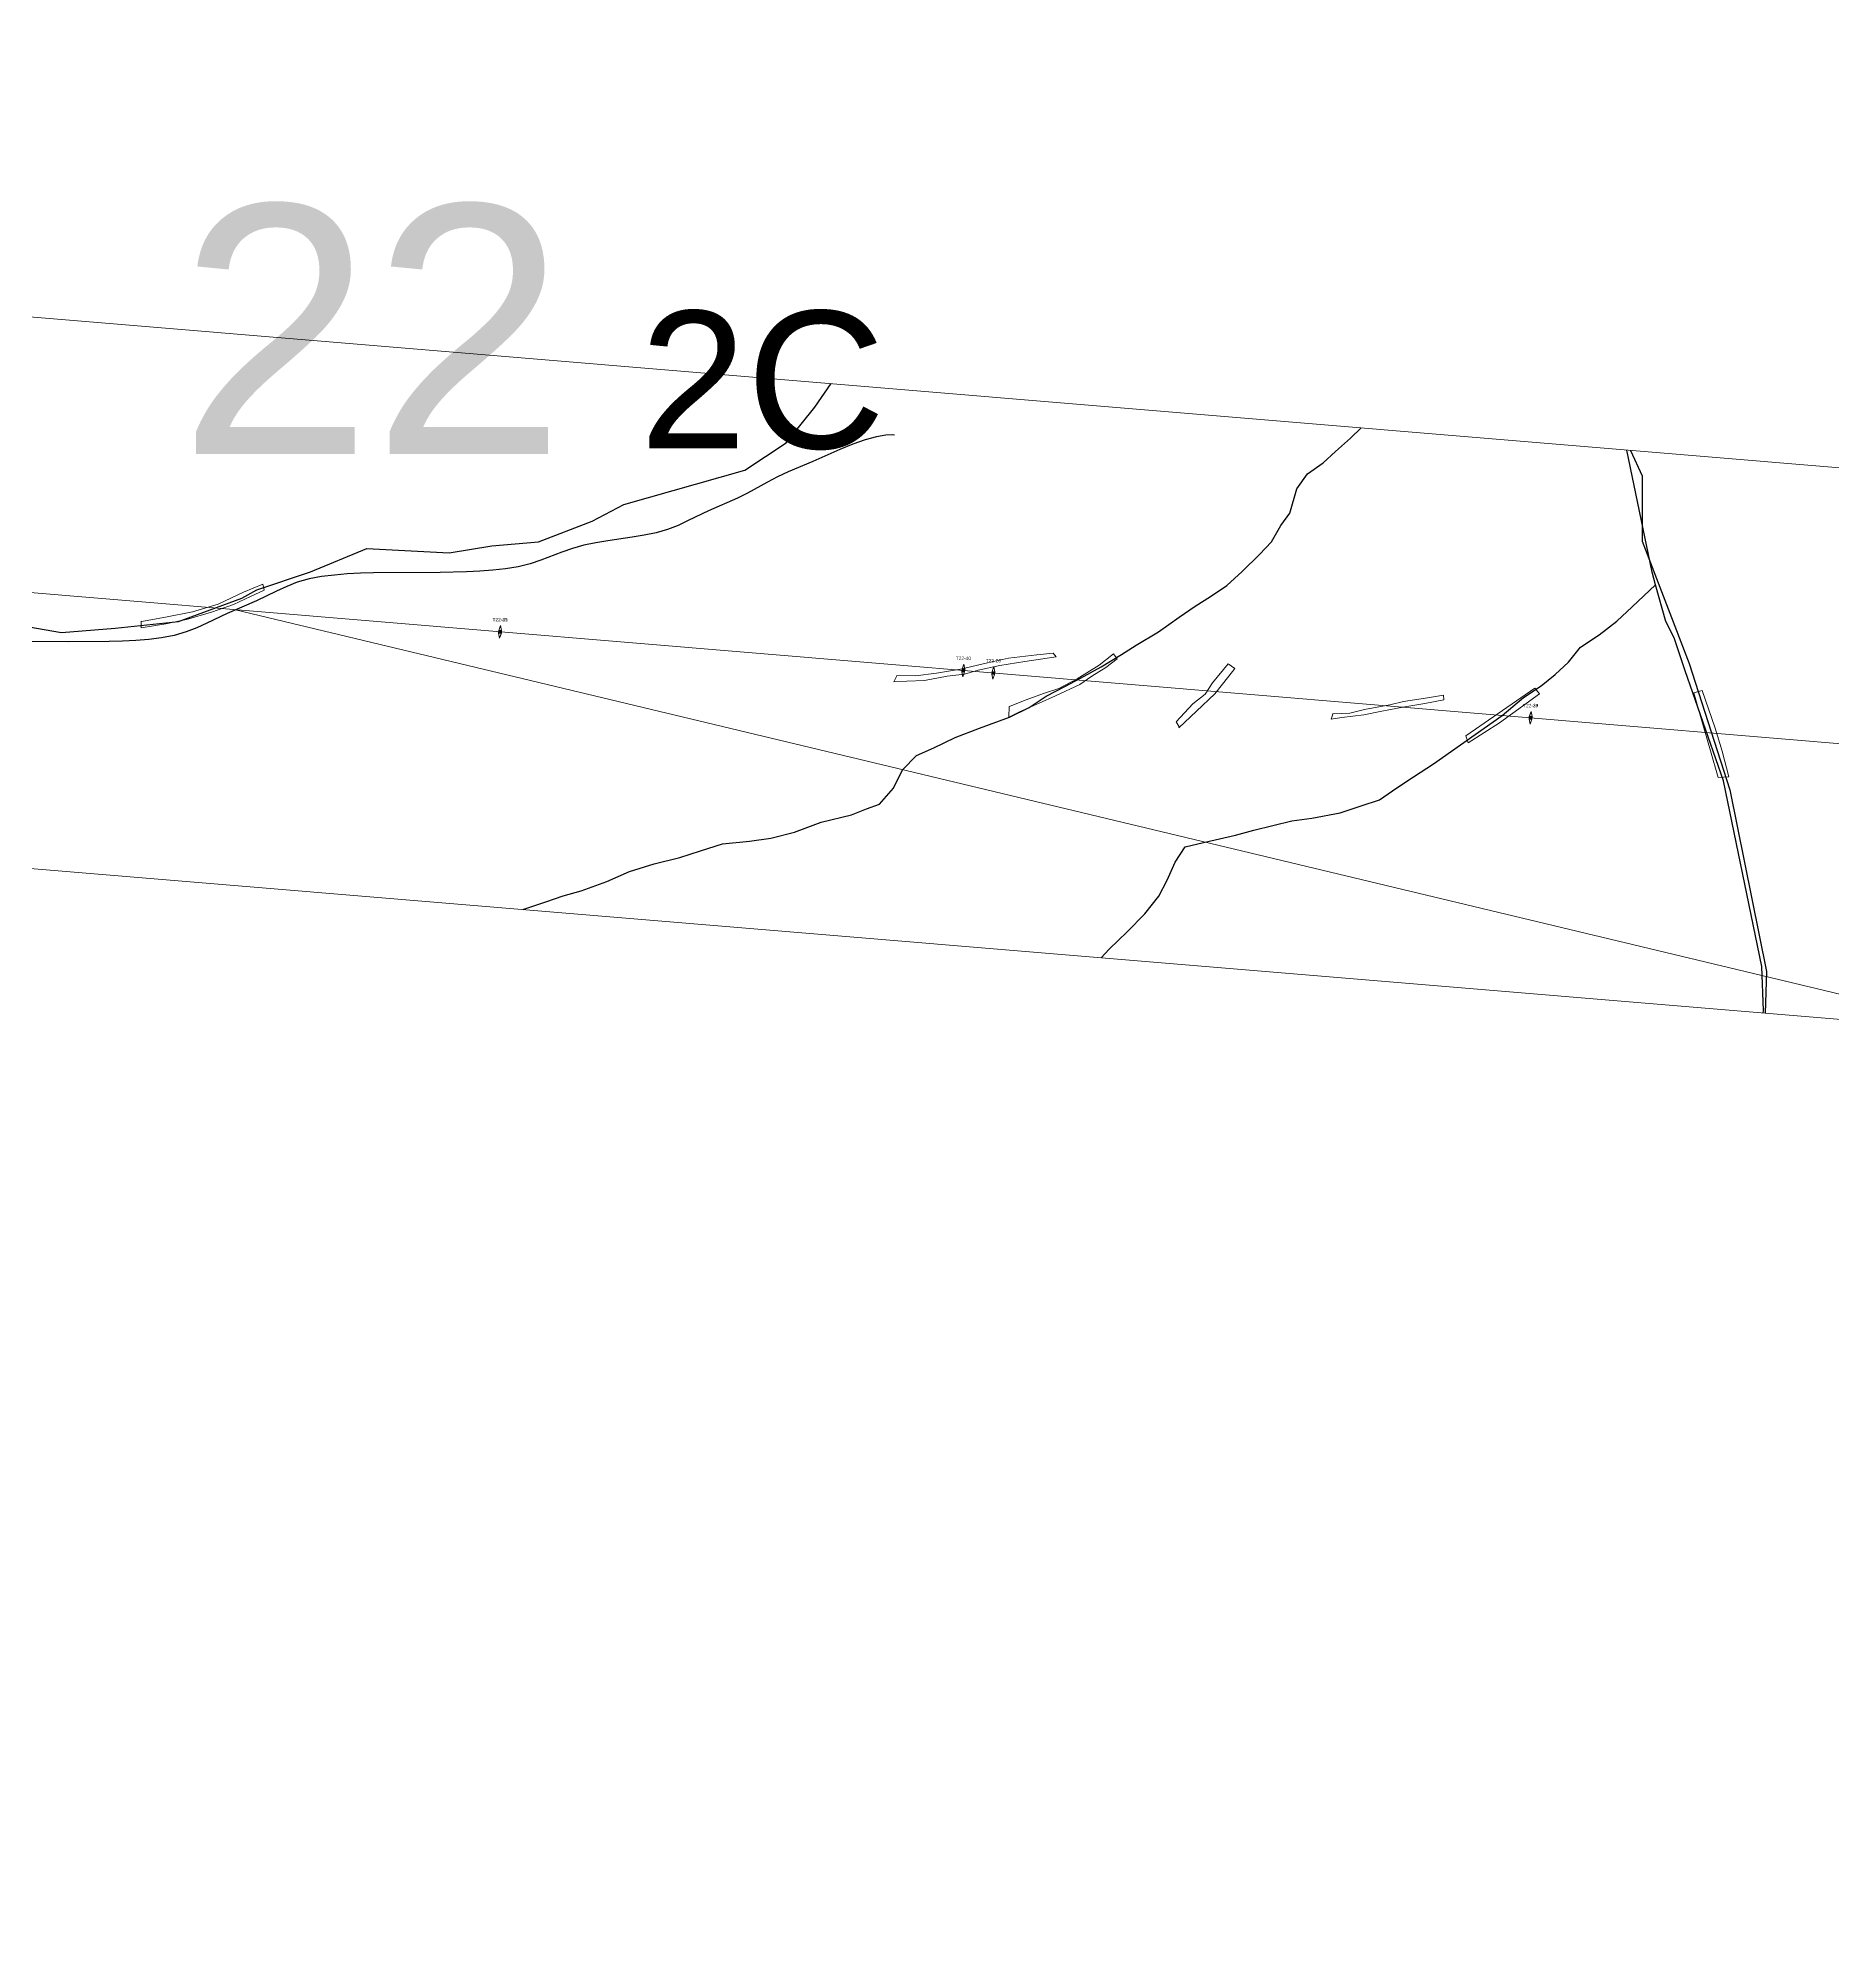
# Model space of a CAD drawing. Header units: metres. Extents: x -4 to 509425, y 7549 to 4732445.
# Drawn here: x 485195 to 486500, y 4716928 to 4718319 of the extents above; entities that cross this region are included whole.
import ezdxf

# ---------------------------------------------------------------- set-up
doc = ezdxf.new("R2010")
doc.units = ezdxf.units.M
doc.header["$LTSCALE"] = 0.01
doc.header["$MEASUREMENT"] = 0
doc.layers.get('0').update_dxf_attribs({"lineweight": 0})
for name, color, linetype in [('-----caminos burgos', 2, 'Continuous'), ('----sendas', 151, 'Continuous'), ('cauces CHE', 4, 'Continuous'), ('vvpp CyL', 41, 'Continuous')]:
    doc.layers.add(name, color=color, linetype=linetype)
for name, color, linetype, lineweight in [('Apoyos__ptw_', 7, 'Continuous', 0), ('Cañada real vía verde camino o similar__ptw_', 32, 'Continuous', 0), ('Cruces no defindos en pyp', 4, 'Continuous', 0), ('Denominación apoyos__ptw_', 7, 'Continuous', 0), ('LEAR TRAMOS AEREOS', 2, 'Continuous', 0), ('LEAR TRAMOS AEREOS TEXTO', 2, 'Continuous', 0), ('NUMERO CIRCUITOS', 6, 'Continuous', 0), ('VCRB TEXTOS', 7, 'Continuous', 0), ('VCRB TRAMOS AEREOS', 2, 'Continuous', 0)]:
    doc.layers.add(name, color=color, linetype=linetype, lineweight=lineweight)
doc.styles.add('SOLARIA 2', font='arial.ttf')
doc.styles.get("Standard").update_dxf_attribs({"font": 'arial.ttf'})

# ---------------------------------------------------------------- blocks, each defined once
blk = doc.blocks.new('veintidos')
at = {"layer": 'Apoyos__ptw_', "linetype": 'Continuous', "flags": 128}
for points in [[(485531.3, 4717891.5), (485530, 4717888), (485532, 4717887.8), (485529.8, 4717886), (485531.8, 4717885.8), (485530.5, 4717882.3), (485529.8, 4717886), (485530, 4717888), (485531.8, 4717885.8), (485532, 4717887.8)], [(485890.2, 4717861.6), (485888.9, 4717858), (485890.9, 4717857.9), (485888.7, 4717856.1), (485890.7, 4717855.9), (485889.4, 4717852.4), (485888.7, 4717856.1), (485888.9, 4717858), (485890.7, 4717855.9), (485890.9, 4717857.9)], [(486281, 4717828.9), (486279.7, 4717825.4), (486281.7, 4717825.3), (486279.6, 4717823.4), (486281.6, 4717823.3), (486280.3, 4717819.8), (486279.6, 4717823.4), (486279.7, 4717825.4), (486281.6, 4717823.3), (486281.7, 4717825.3)]]:
    blk.add_lwpolyline(points, close=True, dxfattribs=at)
at = {"layer": 'Cañada real vía verde camino o similar__ptw_', "linetype": 'Continuous', "flags": 128}
for points in [[(485270, 4717894.4), (485287.5, 4717897.6), (485307.2, 4717901.4), (485325.9, 4717907.1), (485344.2, 4717915.8), (485358.2, 4717921.5), (485359.4, 4717917.2), (485349.3, 4717912.6), (485337, 4717906.9), (485320.9, 4717901.1), (485302.9, 4717895.9), (485287.7, 4717892.7), (485269.7, 4717889.8), (485269.7, 4717894.6), (485270, 4717894.4)], [(485270, 4717894.4), (485287.5, 4717897.6), (485307.2, 4717901.4), (485325.9, 4717907.1), (485344.2, 4717915.8), (485358.2, 4717921.5), (485359.4, 4717917.2), (485349.3, 4717912.6), (485337, 4717906.9), (485320.9, 4717901.1), (485302.9, 4717895.9), (485287.7, 4717892.7), (485269.7, 4717889.8), (485269.7, 4717894.6), (485270, 4717894.4)], [(485819.5, 4717855.2), (485833.1, 4717855), (485848.5, 4717856.9), (485865.9, 4717859.8), (485885.5, 4717864.4), (485900.7, 4717867.8), (485921.4, 4717870.1), (485933.4, 4717871.3), (485935.5, 4717868.7), (485912.7, 4717865.4), (485894.5, 4717862.4), (485878.8, 4717858.9), (485868.7, 4717856), (485856.2, 4717854.7), (485839.6, 4717851.6), (485826.9, 4717850.9), (485817.3, 4717850.5), (485819.5, 4717855), (485819.5, 4717855.2)], [(485819.5, 4717855.2), (485833.1, 4717855), (485848.5, 4717856.9), (485865.9, 4717859.8), (485885.5, 4717864.4), (485900.7, 4717867.8), (485921.4, 4717870.1), (485933.4, 4717871.3), (485935.5, 4717868.7), (485912.7, 4717865.4), (485894.5, 4717862.4), (485878.8, 4717858.9), (485868.7, 4717856), (485856.2, 4717854.7), (485839.6, 4717851.6), (485826.9, 4717850.9), (485817.3, 4717850.5), (485819.5, 4717855), (485819.5, 4717855.2)], [(485901.6, 4717832.6), (485912.9, 4717837.2), (485927.1, 4717842.2), (485937.4, 4717845.6), (485950.7, 4717852.6), (485966.7, 4717862.7), (485977.3, 4717870.9), (485979.9, 4717867.3), (485971.6, 4717861), (485961.4, 4717854.7), (485952.6, 4717848.7), (485935.1, 4717840.3), (485923.2, 4717835.1), (485908.8, 4717828.6), (485901.1, 4717824.9), (485901.4, 4717832.6), (485901.6, 4717832.6)], [(485901.6, 4717832.6), (485912.9, 4717837.2), (485927.1, 4717842.2), (485937.4, 4717845.6), (485950.7, 4717852.6), (485966.7, 4717862.7), (485977.3, 4717870.9), (485979.9, 4717867.3), (485971.6, 4717861), (485961.4, 4717854.7), (485952.6, 4717848.7), (485935.1, 4717840.3), (485923.2, 4717835.1), (485908.8, 4717828.6), (485901.1, 4717824.9), (485901.4, 4717832.6), (485901.6, 4717832.6)], [(486024.7, 4717817.1), (486024.9, 4717817.8), (486022.7, 4717821.4), (486022.7, 4717821.4), (486022.7, 4717821.4), (486022.7, 4717821.4), (486022.7, 4717821.4), (486022.7, 4717821.4), (486022.7, 4717821.4), (486022.7, 4717821.4), (486022.7, 4717821.4), (486022.7, 4717821.4), (486022.7, 4717821.4), (486022.7, 4717821.4), (486022.7, 4717821.4), (486022.7, 4717821.4), (486022.7, 4717821.4), (486022.7, 4717821.4), (486022.7, 4717821.4), (486022.7, 4717821.4), (486022.7, 4717821.4), (486022.7, 4717821.4), (486022.7, 4717821.4), (486022.7, 4717821.4), (486022.7, 4717821.4), (486022.7, 4717821.4), (486022.7, 4717821.4), (486022.7, 4717821.4), (486034.8, 4717834.4), (486034.8, 4717834.4), (486034.8, 4717834.4), (486034.8, 4717834.4), (486043.9, 4717841.5), (486049.2, 4717849.9), (486049.2, 4717849.9), (486049.2, 4717849.9), (486060.7, 4717863.7), (486060.7, 4717863.7), (486060.7, 4717863.7), (486060.7, 4717863.7), (486060.7, 4717863.7), (486060.7, 4717863.7), (486060.7, 4717863.7), (486060.7, 4717863.7), (486060.7, 4717863.7), (486060.7, 4717863.7), (486060.7, 4717863.7), (486060.7, 4717863.7), (486060.7, 4717863.7), (486060.7, 4717863.7), (486060.7, 4717863.7), (486060.7, 4717863.7), (486060.7, 4717863.7), (486060.7, 4717863.7), (486060.7, 4717863.7), (486060.7, 4717863.7), (486060.7, 4717863.7), (486060.7, 4717863.7), (486060.7, 4717863.7), (486060.7, 4717863.7), (486060.7, 4717863.7), (486060.7, 4717863.7), (486060.7, 4717863.7), (486060.7, 4717863.7), (486060.7, 4717863.7), (486060.7, 4717863.7), (486065.5, 4717860.3), (486065.5, 4717860.3), (486065.5, 4717860.3), (486065.5, 4717860.3), (486065.5, 4717860.3), (486065.5, 4717860.3), (486065.5, 4717860.3), (486065.5, 4717860.3), (486065.5, 4717860.3), (486065.5, 4717860.3), (486065.5, 4717860.3), (486065.5, 4717860.3), (486065.5, 4717860.3), (486065.5, 4717860.3), (486065.5, 4717860.3), (486065.5, 4717860.3), (486065.5, 4717860.3), (486065.5, 4717860.3), (486065.5, 4717860.3), (486065.5, 4717860.3), (486065.5, 4717860.3), (486065.5, 4717860.3), (486065.5, 4717860.3), (486065.5, 4717860.3), (486065.5, 4717860.3), (486065.5, 4717860.3), (486065.5, 4717860.3), (486065.5, 4717860.3), (486065.5, 4717860.3), (486065.5, 4717860.3), (486065.5, 4717860.3), (486065.5, 4717860.3), (486061, 4717854.7), (486061, 4717854.7), (486050.8, 4717841.8), (486050.8, 4717841.8), (486050.8, 4717841.8), (486050.8, 4717841.8), (486037.6, 4717829.3), (486024.7, 4717817.1), (486024.7, 4717817.1), (486024.7, 4717817.1), (486024.7, 4717817.1), (486024.7, 4717817.1), (486024.7, 4717817.1), (486024.7, 4717817.1), (486024.7, 4717817.1), (486024.7, 4717817.1), (486024.7, 4717817.1), (486024.7, 4717817.1), (486024.7, 4717817.1), (486024.7, 4717817.1), (486024.7, 4717817.1), (486024.7, 4717817.1), (486024.7, 4717817.1), (486024.7, 4717817.1), (486024.7, 4717817.1), (486024.7, 4717817.1), (486024.7, 4717817.1), (486024.7, 4717817.1), (486024.7, 4717817.1), (486024.7, 4717817.1), (486024.7, 4717817.1), (486024.7, 4717817.1), (486024.7, 4717817.1), (486024.7, 4717817.1), (486024.7, 4717817.1), (486024.7, 4717817.1), (486024.7, 4717817.1), (486024.7, 4717817.1), (486024.7, 4717817.1), (486024.7, 4717817.1), (486024.7, 4717817.1), (486024.7, 4717817.1), (486024.7, 4717817.1), (486024.7, 4717817.1), (486024.7, 4717817.1), (486024.7, 4717817.1), (486024.7, 4717817.1), (486024.7, 4717817.1), (486024.7, 4717817.1), (486024.7, 4717817.1), (486024.7, 4717817.1), (486024.7, 4717817.1), (486024.7, 4717817.1), (486024.7, 4717817.1), (486024.7, 4717817.1), (486024.7, 4717817.1), (486024.7, 4717817.1)], [(486024.7, 4717817.1), (486024.9, 4717817.8), (486022.7, 4717821.4), (486022.7, 4717821.4), (486022.7, 4717821.4), (486022.7, 4717821.4), (486022.7, 4717821.4), (486022.7, 4717821.4), (486022.7, 4717821.4), (486022.7, 4717821.4), (486022.7, 4717821.4), (486022.7, 4717821.4), (486022.7, 4717821.4), (486022.7, 4717821.4), (486022.7, 4717821.4), (486022.7, 4717821.4), (486022.7, 4717821.4), (486022.7, 4717821.4), (486022.7, 4717821.4), (486022.7, 4717821.4), (486022.7, 4717821.4), (486022.7, 4717821.4), (486022.7, 4717821.4), (486022.7, 4717821.4), (486022.7, 4717821.4), (486022.7, 4717821.4), (486022.7, 4717821.4), (486022.7, 4717821.4), (486034.8, 4717834.4), (486034.8, 4717834.4), (486034.8, 4717834.4), (486034.8, 4717834.4), (486043.9, 4717841.5), (486049.2, 4717849.9), (486049.2, 4717849.9), (486049.2, 4717849.9), (486060.7, 4717863.7), (486060.7, 4717863.7), (486060.7, 4717863.7), (486060.7, 4717863.7), (486060.7, 4717863.7), (486060.7, 4717863.7), (486060.7, 4717863.7), (486060.7, 4717863.7), (486060.7, 4717863.7), (486060.7, 4717863.7), (486060.7, 4717863.7), (486060.7, 4717863.7), (486060.7, 4717863.7), (486060.7, 4717863.7), (486060.7, 4717863.7), (486060.7, 4717863.7), (486060.7, 4717863.7), (486060.7, 4717863.7), (486060.7, 4717863.7), (486060.7, 4717863.7), (486060.7, 4717863.7), (486060.7, 4717863.7), (486060.7, 4717863.7), (486060.7, 4717863.7), (486060.7, 4717863.7), (486060.7, 4717863.7), (486060.7, 4717863.7), (486060.7, 4717863.7), (486060.7, 4717863.7), (486060.7, 4717863.7), (486065.5, 4717860.3), (486065.5, 4717860.3), (486065.5, 4717860.3), (486065.5, 4717860.3), (486065.5, 4717860.3), (486065.5, 4717860.3), (486065.5, 4717860.3), (486065.5, 4717860.3), (486065.5, 4717860.3), (486065.5, 4717860.3), (486065.5, 4717860.3), (486065.5, 4717860.3), (486065.5, 4717860.3), (486065.5, 4717860.3), (486065.5, 4717860.3), (486065.5, 4717860.3), (486065.5, 4717860.3), (486065.5, 4717860.3), (486065.5, 4717860.3), (486065.5, 4717860.3), (486065.5, 4717860.3), (486065.5, 4717860.3), (486065.5, 4717860.3), (486065.5, 4717860.3), (486065.5, 4717860.3), (486065.5, 4717860.3), (486065.5, 4717860.3), (486065.5, 4717860.3), (486065.5, 4717860.3), (486065.5, 4717860.3), (486065.5, 4717860.3), (486065.5, 4717860.3), (486061, 4717854.7), (486061, 4717854.7), (486050.8, 4717841.8), (486050.8, 4717841.8), (486050.8, 4717841.8), (486050.8, 4717841.8), (486037.6, 4717829.3), (486024.7, 4717817.1), (486024.7, 4717817.1), (486024.7, 4717817.1), (486024.7, 4717817.1), (486024.7, 4717817.1), (486024.7, 4717817.1), (486024.7, 4717817.1), (486024.7, 4717817.1), (486024.7, 4717817.1), (486024.7, 4717817.1), (486024.7, 4717817.1), (486024.7, 4717817.1), (486024.7, 4717817.1), (486024.7, 4717817.1), (486024.7, 4717817.1), (486024.7, 4717817.1), (486024.7, 4717817.1), (486024.7, 4717817.1), (486024.7, 4717817.1), (486024.7, 4717817.1), (486024.7, 4717817.1), (486024.7, 4717817.1), (486024.7, 4717817.1), (486024.7, 4717817.1), (486024.7, 4717817.1), (486024.7, 4717817.1), (486024.7, 4717817.1), (486024.7, 4717817.1), (486024.7, 4717817.1), (486024.7, 4717817.1), (486024.7, 4717817.1), (486024.7, 4717817.1), (486024.7, 4717817.1), (486024.7, 4717817.1), (486024.7, 4717817.1), (486024.7, 4717817.1), (486024.7, 4717817.1), (486024.7, 4717817.1), (486024.7, 4717817.1), (486024.7, 4717817.1), (486024.7, 4717817.1), (486024.7, 4717817.1), (486024.7, 4717817.1), (486024.7, 4717817.1), (486024.7, 4717817.1), (486024.7, 4717817.1), (486024.7, 4717817.1), (486024.7, 4717817.1), (486024.7, 4717817.1), (486024.7, 4717817.1)], [(486136.6, 4717827.2), (486149.1, 4717827.8), (486159.9, 4717830.3), (486178.2, 4717833.8), (486188.1, 4717836.2), (486204.1, 4717838.7), (486217.3, 4717840.8), (486217.6, 4717837.4), (486203.6, 4717834.8), (486187.6, 4717832), (486172.5, 4717829.1), (486159.2, 4717826.6), (486143.4, 4717824.5), (486135.6, 4717823.3), (486136.7, 4717827.1), (486136.6, 4717827.2)], [(486136.6, 4717827.2), (486149.1, 4717827.8), (486159.9, 4717830.3), (486178.2, 4717833.8), (486188.1, 4717836.2), (486204.1, 4717838.7), (486217.3, 4717840.8), (486217.6, 4717837.4), (486203.6, 4717834.8), (486187.6, 4717832), (486172.5, 4717829.1), (486159.2, 4717826.6), (486143.4, 4717824.5), (486135.6, 4717823.3), (486136.7, 4717827.1), (486136.6, 4717827.2)], [(486233.6, 4717811.3), (486283.8, 4717846), (486283.8, 4717846), (486283.8, 4717846), (486283.8, 4717846), (486283.8, 4717846), (486283.8, 4717846), (486283.8, 4717846), (486283.8, 4717846), (486283.8, 4717846), (486283.8, 4717846), (486283.8, 4717846), (486283.8, 4717846), (486283.8, 4717846), (486283.8, 4717846), (486283.8, 4717846), (486283.8, 4717846), (486283.8, 4717846), (486283.8, 4717846), (486283.8, 4717846), (486283.8, 4717846), (486283.8, 4717846), (486283.8, 4717846), (486283.8, 4717846), (486283.8, 4717846), (486283.8, 4717846), (486283.8, 4717846), (486283.8, 4717846), (486283.8, 4717846), (486283.8, 4717846), (486283.8, 4717846), (486287.2, 4717841.9), (486287.2, 4717841.9), (486287.2, 4717841.9), (486287.2, 4717841.9), (486287.2, 4717841.9), (486287.2, 4717841.9), (486287.2, 4717841.9), (486287.2, 4717841.9), (486287.2, 4717841.9), (486287.2, 4717841.9), (486287.2, 4717841.9), (486287.2, 4717841.9), (486287.2, 4717841.9), (486287.2, 4717841.9), (486287.2, 4717841.9), (486287.2, 4717841.9), (486287.2, 4717841.9), (486287.2, 4717841.9), (486287.2, 4717841.9), (486287.2, 4717841.9), (486287.2, 4717841.9), (486287.2, 4717841.9), (486287.2, 4717841.9), (486287.2, 4717841.9), (486287.2, 4717841.9), (486287.2, 4717841.9), (486287.2, 4717841.9), (486287.2, 4717841.9), (486287.2, 4717841.9), (486287.2, 4717841.9), (486287.2, 4717841.9), (486287.2, 4717841.9), (486258, 4717820.8), (486258, 4717820.8), (486235.2, 4717806.1), (486235.2, 4717806.1), (486235.2, 4717806.1), (486235.2, 4717806.1), (486235.2, 4717806.1), (486235.2, 4717806.1), (486235.2, 4717806.1), (486235.2, 4717806.1), (486235.2, 4717806.1), (486235.2, 4717806.1), (486235.2, 4717806.1), (486235.2, 4717806.1), (486235.2, 4717806.1), (486235.2, 4717806.1), (486235.2, 4717806.1), (486235.2, 4717806.1), (486235.2, 4717806.1), (486235.2, 4717806.1), (486235.2, 4717806.1), (486235.2, 4717806.1), (486235.2, 4717806.1), (486235.2, 4717806.1), (486235.2, 4717806.1), (486235.2, 4717806.1), (486235.2, 4717806.1), (486235.2, 4717806.1), (486235.2, 4717806.1), (486235.2, 4717806.1), (486235.2, 4717806.1), (486235.2, 4717806.1), (486235.2, 4717806.1), (486235.2, 4717806.1), (486235.2, 4717806.1), (486235.2, 4717806.1), (486235.2, 4717806.1), (486235.2, 4717806.1), (486233.6, 4717811.3)], [(486233.6, 4717811.3), (486283.8, 4717846), (486283.8, 4717846), (486283.8, 4717846), (486283.8, 4717846), (486283.8, 4717846), (486283.8, 4717846), (486283.8, 4717846), (486283.8, 4717846), (486283.8, 4717846), (486283.8, 4717846), (486283.8, 4717846), (486283.8, 4717846), (486283.8, 4717846), (486283.8, 4717846), (486283.8, 4717846), (486283.8, 4717846), (486283.8, 4717846), (486283.8, 4717846), (486283.8, 4717846), (486283.8, 4717846), (486283.8, 4717846), (486283.8, 4717846), (486283.8, 4717846), (486283.8, 4717846), (486283.8, 4717846), (486283.8, 4717846), (486283.8, 4717846), (486283.8, 4717846), (486283.8, 4717846), (486283.8, 4717846), (486287.2, 4717841.9), (486287.2, 4717841.9), (486287.2, 4717841.9), (486287.2, 4717841.9), (486287.2, 4717841.9), (486287.2, 4717841.9), (486287.2, 4717841.9), (486287.2, 4717841.9), (486287.2, 4717841.9), (486287.2, 4717841.9), (486287.2, 4717841.9), (486287.2, 4717841.9), (486287.2, 4717841.9), (486287.2, 4717841.9), (486287.2, 4717841.9), (486287.2, 4717841.9), (486287.2, 4717841.9), (486287.2, 4717841.9), (486287.2, 4717841.9), (486287.2, 4717841.9), (486287.2, 4717841.9), (486287.2, 4717841.9), (486287.2, 4717841.9), (486287.2, 4717841.9), (486287.2, 4717841.9), (486287.2, 4717841.9), (486287.2, 4717841.9), (486287.2, 4717841.9), (486287.2, 4717841.9), (486287.2, 4717841.9), (486287.2, 4717841.9), (486287.2, 4717841.9), (486258, 4717820.8), (486258, 4717820.8), (486235.2, 4717806.1), (486235.2, 4717806.1), (486235.2, 4717806.1), (486235.2, 4717806.1), (486235.2, 4717806.1), (486235.2, 4717806.1), (486235.2, 4717806.1), (486235.2, 4717806.1), (486235.2, 4717806.1), (486235.2, 4717806.1), (486235.2, 4717806.1), (486235.2, 4717806.1), (486235.2, 4717806.1), (486235.2, 4717806.1), (486235.2, 4717806.1), (486235.2, 4717806.1), (486235.2, 4717806.1), (486235.2, 4717806.1), (486235.2, 4717806.1), (486235.2, 4717806.1), (486235.2, 4717806.1), (486235.2, 4717806.1), (486235.2, 4717806.1), (486235.2, 4717806.1), (486235.2, 4717806.1), (486235.2, 4717806.1), (486235.2, 4717806.1), (486235.2, 4717806.1), (486235.2, 4717806.1), (486235.2, 4717806.1), (486235.2, 4717806.1), (486235.2, 4717806.1), (486235.2, 4717806.1), (486235.2, 4717806.1), (486235.2, 4717806.1), (486235.2, 4717806.1), (486233.6, 4717811.3)], [(486399.5, 4717842.5), (486399.5, 4717842.6), (486399.5, 4717842.6), (486399.5, 4717842.6), (486399.5, 4717842.6), (486399.5, 4717842.6), (486399.5, 4717842.6), (486399.5, 4717842.6), (486399.5, 4717842.6), (486399.5, 4717842.6), (486399.5, 4717842.6), (486399.5, 4717842.6), (486399.5, 4717842.6), (486399.5, 4717842.6), (486399.5, 4717842.6), (486399.5, 4717842.6), (486399.5, 4717842.6), (486399.5, 4717842.6), (486399.5, 4717842.6), (486399.5, 4717842.6), (486399.5, 4717842.6), (486399.5, 4717842.6), (486399.5, 4717842.6), (486399.5, 4717842.6), (486399.5, 4717842.6), (486399.5, 4717842.6), (486399.5, 4717842.6), (486405.4, 4717844.2), (486405.4, 4717844.2), (486405.4, 4717844.2), (486405.4, 4717844.2), (486405.4, 4717844.2), (486405.4, 4717844.2), (486405.4, 4717844.2), (486405.4, 4717844.2), (486405.4, 4717844.2), (486405.4, 4717844.2), (486405.4, 4717844.2), (486405.4, 4717844.2), (486405.4, 4717844.2), (486405.4, 4717844.2), (486405.4, 4717844.2), (486405.4, 4717844.2), (486405.4, 4717844.2), (486405.4, 4717844.2), (486405.4, 4717844.2), (486405.4, 4717844.2), (486405.4, 4717844.2), (486405.4, 4717844.2), (486405.4, 4717844.2), (486405.4, 4717844.2), (486405.4, 4717844.2), (486405.4, 4717844.2), (486405.4, 4717844.2), (486405.4, 4717844.2), (486405.4, 4717844.2), (486405.4, 4717844.2), (486414.8, 4717816.8), (486414.8, 4717816.8), (486420.1, 4717800.1), (486420.1, 4717800.1), (486424.9, 4717781.3), (486424.9, 4717781.3), (486424.9, 4717781.3), (486424.9, 4717781.3), (486424.9, 4717781.3), (486424.9, 4717781.3), (486424.9, 4717781.3), (486424.9, 4717781.3), (486424.9, 4717781.3), (486424.9, 4717781.3), (486424.9, 4717781.3), (486424.9, 4717781.3), (486424.9, 4717781.3), (486424.9, 4717781.3), (486424.9, 4717781.3), (486424.9, 4717781.3), (486424.9, 4717781.3), (486424.9, 4717781.3), (486424.9, 4717781.3), (486424.9, 4717781.3), (486424.9, 4717781.3), (486424.9, 4717781.3), (486424.9, 4717781.3), (486424.9, 4717781.3), (486424.9, 4717781.3), (486424.9, 4717781.3), (486424.9, 4717781.3), (486424.9, 4717781.3), (486424.9, 4717781.3), (486424.9, 4717781.3), (486424.9, 4717781.3), (486424.9, 4717781.3), (486424.9, 4717781.3), (486424.9, 4717781.3), (486417.2, 4717780.8), (486417.2, 4717780.8), (486417.2, 4717780.8), (486417.2, 4717780.8), (486417.2, 4717780.8), (486417.2, 4717780.8), (486417.2, 4717780.8), (486417.2, 4717780.8), (486417.2, 4717780.8), (486417.2, 4717780.8), (486417.2, 4717780.8), (486417.2, 4717780.8), (486417.2, 4717780.8), (486417.2, 4717780.8), (486417.2, 4717780.8), (486417.2, 4717780.8), (486417.2, 4717780.8), (486417.2, 4717780.8), (486417.2, 4717780.8), (486417.2, 4717780.8), (486417.2, 4717780.8), (486417.2, 4717780.8), (486417.2, 4717780.8), (486417.2, 4717780.8), (486417.2, 4717780.8), (486417.2, 4717780.8), (486417.2, 4717780.8), (486411.6, 4717800.2), (486404, 4717826.3), (486404, 4717826.3), (486399.5, 4717842.5), (486399.5, 4717842.5), (486399.5, 4717842.5), (486399.5, 4717842.5), (486399.5, 4717842.5), (486399.5, 4717842.5)], [(486399.5, 4717842.5), (486399.5, 4717842.6), (486399.5, 4717842.6), (486399.5, 4717842.6), (486399.5, 4717842.6), (486399.5, 4717842.6), (486399.5, 4717842.6), (486399.5, 4717842.6), (486399.5, 4717842.6), (486399.5, 4717842.6), (486399.5, 4717842.6), (486399.5, 4717842.6), (486399.5, 4717842.6), (486399.5, 4717842.6), (486399.5, 4717842.6), (486399.5, 4717842.6), (486399.5, 4717842.6), (486399.5, 4717842.6), (486399.5, 4717842.6), (486399.5, 4717842.6), (486399.5, 4717842.6), (486399.5, 4717842.6), (486399.5, 4717842.6), (486399.5, 4717842.6), (486399.5, 4717842.6), (486399.5, 4717842.6), (486399.5, 4717842.6), (486405.4, 4717844.2), (486405.4, 4717844.2), (486405.4, 4717844.2), (486405.4, 4717844.2), (486405.4, 4717844.2), (486405.4, 4717844.2), (486405.4, 4717844.2), (486405.4, 4717844.2), (486405.4, 4717844.2), (486405.4, 4717844.2), (486405.4, 4717844.2), (486405.4, 4717844.2), (486405.4, 4717844.2), (486405.4, 4717844.2), (486405.4, 4717844.2), (486405.4, 4717844.2), (486405.4, 4717844.2), (486405.4, 4717844.2), (486405.4, 4717844.2), (486405.4, 4717844.2), (486405.4, 4717844.2), (486405.4, 4717844.2), (486405.4, 4717844.2), (486405.4, 4717844.2), (486405.4, 4717844.2), (486405.4, 4717844.2), (486405.4, 4717844.2), (486405.4, 4717844.2), (486405.4, 4717844.2), (486405.4, 4717844.2), (486414.8, 4717816.8), (486414.8, 4717816.8), (486420.1, 4717800.1), (486420.1, 4717800.1), (486424.9, 4717781.3), (486424.9, 4717781.3), (486424.9, 4717781.3), (486424.9, 4717781.3), (486424.9, 4717781.3), (486424.9, 4717781.3), (486424.9, 4717781.3), (486424.9, 4717781.3), (486424.9, 4717781.3), (486424.9, 4717781.3), (486424.9, 4717781.3), (486424.9, 4717781.3), (486424.9, 4717781.3), (486424.9, 4717781.3), (486424.9, 4717781.3), (486424.9, 4717781.3), (486424.9, 4717781.3), (486424.9, 4717781.3), (486424.9, 4717781.3), (486424.9, 4717781.3), (486424.9, 4717781.3), (486424.9, 4717781.3), (486424.9, 4717781.3), (486424.9, 4717781.3), (486424.9, 4717781.3), (486424.9, 4717781.3), (486424.9, 4717781.3), (486424.9, 4717781.3), (486424.9, 4717781.3), (486424.9, 4717781.3), (486424.9, 4717781.3), (486424.9, 4717781.3), (486424.9, 4717781.3), (486424.9, 4717781.3), (486417.2, 4717780.8), (486417.2, 4717780.8), (486417.2, 4717780.8), (486417.2, 4717780.8), (486417.2, 4717780.8), (486417.2, 4717780.8), (486417.2, 4717780.8), (486417.2, 4717780.8), (486417.2, 4717780.8), (486417.2, 4717780.8), (486417.2, 4717780.8), (486417.2, 4717780.8), (486417.2, 4717780.8), (486417.2, 4717780.8), (486417.2, 4717780.8), (486417.2, 4717780.8), (486417.2, 4717780.8), (486417.2, 4717780.8), (486417.2, 4717780.8), (486417.2, 4717780.8), (486417.2, 4717780.8), (486417.2, 4717780.8), (486417.2, 4717780.8), (486417.2, 4717780.8), (486417.2, 4717780.8), (486417.2, 4717780.8), (486417.2, 4717780.8), (486411.6, 4717800.2), (486404, 4717826.3), (486404, 4717826.3), (486399.5, 4717842.5), (486399.5, 4717842.5), (486399.5, 4717842.5), (486399.5, 4717842.5), (486399.5, 4717842.5), (486399.5, 4717842.5)]]:
    blk.add_lwpolyline(points, dxfattribs=at)
at = {"layer": 'Denominación apoyos__ptw_', "linetype": 'Continuous', "char_height": 2.5, "attachment_point": 8, "line_spacing_factor": 0.5}
for s, insert in [('T22-25', (485530.9, 4717894.5)), ('T22-26', (485889.8, 4717864.6)), ('T22-27', (486280.7, 4717832))]:
    blk.add_mtext(s, dxfattribs=dict(at, insert=insert))

msp = doc.modelspace()

# ---------------------------------------------------------------- linework, layer by layer
at = {"layer": '-----caminos burgos'}
for points in [[(485113.963, 4717903.459, 692.817), (485211.963, 4717886.457, 697.761), (485250.963, 4717889.456, 699.722), (485296.964, 4717894.456, 702.218), (485342.965, 4717911.455, 705.332), (485353.965, 4717917.455, 706.156), (485392.965, 4717930.454, 708.073), (485433.966, 4717947.453, 710.257), (485493.966, 4717944.452, 713.55), (485524.966, 4717949.452, 715.695), (485558.967, 4717952.451, 717.438), (485597.967, 4717967.45, 720.761), (485620.967, 4717979.45, 722.675), (485708.968, 4718004.449, 726.797), (485738.968, 4718024.448, 729.103), (485759.97, 4718050.449, 731.292), (485771.848, 4718067.496, 732.855)], [(486371.587, 4717921.012, 772.939), (486368.969, 4717930.436, 772.455), (486350.671, 4718019.193, 770.637)], [(485968.252, 4717649.716, 774.732), (485974.1, 4717656, 775.104), (485987.1, 4717668.7, 777.029), (486000, 4717681.799, 776.892), (486010.2, 4717694.599, 777.445), (486016.2, 4717706.1, 777.619), (486022, 4717719.3, 777.672), (486029.4, 4717730.499, 777.363), (486042.7, 4717733.599, 777.359), (486065.9, 4717738.999, 777.073), (486079.3, 4717742.6, 777.31), (486093, 4717746.099, 777.713), (486107, 4717749.299, 777.579), (486121.5, 4717751.3, 777.863), (486142, 4717755.3, 777.82), (486157.3, 4717760.399, 777.425), (486170.6, 4717764.699, 778.018), (486183.3, 4717773.399, 777.468), (486195.5, 4717781.4, 777.624), (486210, 4717790.9, 776.778), (486260, 4717826.099, 774.689), (486275.5, 4717839.199, 773.442), (486288.2, 4717847.7, 773.257), (486298.4, 4717855.899, 773.535), (486308.1, 4717864.9, 773.06), (486317, 4717875.7, 772.399), (486330.4, 4717884.8, 772.34), (486343.4, 4717894.599, 772.91), (486354.6, 4717905.2, 772.75), (486371.587, 4717921.012, 772.939)], [(486449.929, 4717609.52, 786.538), (486449.962, 4717611.43, 786.626), (486448.964, 4717643.431, 785.772), (486420.967, 4717778.433, 781.947), (486392.967, 4717858.434, 776.729), (486384.969, 4717882.435, 775.551), (486378.969, 4717894.435, 774.39), (486371.587, 4717921.012, 772.939)]]:
    msp.add_polyline3d(points, dxfattribs=at)
at = {"layer": '----sendas'}
msp.add_polyline3d([(485547.676, 4717684.813, 763.495), (485548.264, 4717685.044, 763.506), (485564.197, 4717690.529, 764.032), (485576.735, 4717694.708, 763.698), (485589.9, 4717698.399, 763.913), (485608.5, 4717705.3, 764.924), (485625, 4717712.5, 764.099), (485643.1, 4717718.2, 764.71), (485661.6, 4717722.7, 765.223), (485676.8, 4717727.5, 765.557), (485692.8, 4717732.699, 766.115), (485712.301, 4717734.673, 766.988), (485728, 4717736.7, 768.414), (485745.212, 4717741.203, 768.361), (485764.542, 4717748.517, 767.764), (485786.483, 4717753.741, 767.928), (485797.453, 4717758.181, 767.617), (485807, 4717761.6, 767.591), (485817.044, 4717773.07, 765.442), (485823.574, 4717786.391, 764.622), (485833.761, 4717796.84, 763.8), (485846.56, 4717802.586, 762.172), (485861.971, 4717809.9, 762.281), (485879.733, 4717816.691, 762.289), (485901.6, 4717824.899, 761.206), (485915.9, 4717831.899, 761.163), (485928.2, 4717840.099, 759.859), (485941.9, 4717847.099, 759.517), (485953.3, 4717853.3, 758.559), (485968.2, 4717861.499, 758.311), (485983.1, 4717870.4, 757.04), (485993.6, 4717877.3, 757.601), (486010, 4717886.8, 756.724), (486024.9, 4717897.6, 754.626), (486036.5, 4717905.599, 754.081), (486047.7, 4717912.7, 753.192), (486059.6, 4717920.6, 753.571), (486070.674, 4717930.838, 752.836), (486083.473, 4717943.114, 752.492), (486092.2, 4717952.4, 752.431), (486099, 4717964.2, 752.752), (486105.414, 4717973.153, 753.214), (486110.639, 4717990.915, 753.932), (486118.214, 4718001.886, 755.66), (486129.707, 4718009.983, 756.54), (486138.799, 4718018.1, 757.17), (486149.7, 4718027.8, 758.263), (486157.327, 4718035.328, 759.127)], dxfattribs=at)
at = {"color": 5}
for points in [[(490840.266, 4717243.146), (484895.504, 4717739.237), (483607.637, 4717664), (483465.041, 4717952.185), (479025.126, 4718116.267), (478713.772, 4718728.814), (478509.323, 4719542.064), (477889.601, 4719719.27), (475567.498, 4719734.471), (475570.116, 4720134.463), (477885.142, 4720119.308), (481205.446, 4721268.321)], [(481205.446, 4721268.321), (481336.779, 4720890.497), (478580.819, 4719937.652), (478841.025, 4719863.247), (479090.734, 4718869.963), (479275.072, 4718507.303), (483717.896, 4718343.114), (483848.697, 4718078.765), (484900.497, 4718140.211), (490826.186, 4717645.711)]]:
    msp.add_lwpolyline(points, dxfattribs=at)
at = {"layer": 'Apoyos__ptw_', "color": 2, "linetype": 'Continuous', "flags": 128}
for points in [[(485530.55, 4717882.321), (485531.845, 4717885.826), (485529.852, 4717885.992), (485532.012, 4717887.819), (485530.019, 4717887.985), (485531.315, 4717891.49), (485532.012, 4717887.819), (485531.845, 4717885.826), (485530.019, 4717887.985), (485529.852, 4717885.992)], [(485867.579, 4717854.196), (485868.875, 4717857.701), (485866.882, 4717857.867), (485869.041, 4717859.694), (485867.048, 4717859.86), (485868.344, 4717863.364), (485869.041, 4717859.694), (485868.875, 4717857.701), (485867.048, 4717859.86), (485866.882, 4717857.867)], [(486280.293, 4717819.755), (486281.589, 4717823.26), (486279.596, 4717823.426), (486281.755, 4717825.253), (486279.762, 4717825.419), (486281.058, 4717828.923), (486281.755, 4717825.253), (486281.589, 4717823.26), (486279.762, 4717825.419), (486279.596, 4717823.426)]]:
    msp.add_lwpolyline(points, close=True, dxfattribs=at)
at = {"layer": 'cauces CHE'}
msp.add_lwpolyline([(485817.969, 4718029.948), (485816.161, 4718030.268), (485811.615, 4718029.904), (485804.877, 4718028.733), (485796.518, 4718026.566), (485787.65, 4718023.486), (485778.166, 4718019.593), (485758.399, 4718010.834), (485740.476, 4718003.28), (485732.674, 4717999.732), (485725.377, 4717995.902), (485711.016, 4717987.893), (485703.726, 4717984.154), (485682.558, 4717974.902), (485667.821, 4717967.802), (485660.393, 4717964.397), (485652.776, 4717961.446), (485644.403, 4717959.027), (485635.79, 4717957.188), (485627.027, 4717955.711), (485609.349, 4717953.122), (485600.572, 4717951.678), (485591.928, 4717949.912), (485583.493, 4717947.643), (485575.771, 4717944.947), (485560.558, 4717938.997), (485552.798, 4717936.393), (485543.97, 4717934.233), (485534.878, 4717932.713), (485525.587, 4717931.671), (485516.151, 4717930.981), (485506.609, 4717930.545), (485487.328, 4717930.15), (485438.867, 4717929.79), (485429.265, 4717929.499), (485419.745, 4717929.01), (485410.343, 4717928.238), (485401.103, 4717927.072), (485392.086, 4717925.37), (485383.368, 4717922.947), (485375.745, 4717920.01), (485368.32, 4717916.596), (485353.594, 4717909.47), (485332.377, 4717900.337), (485317.657, 4717893.196), (485310.237, 4717889.77), (485302.621, 4717886.818), (485293.82, 4717884.354), (485284.717, 4717882.621), (485275.389, 4717881.43), (485265.897, 4717880.635), (485256.286, 4717880.126), (485246.591, 4717879.82), (485217.22, 4717879.596), (485128.475, 4717880.444)], dxfattribs=at)
at = {"layer": 'Cruces no defindos en pyp'}
msp.add_lwpolyline([(485338.484, 4717902.965), (497932.468, 4714885.471)], dxfattribs=at)
at = {"layer": 'LEAR TRAMOS AEREOS'}
msp.add_lwpolyline([(481062.712, 4718241.102), (483591.469, 4718147.65), (483728.167, 4717871.383), (484898.001, 4717939.724), (490833.226, 4717444.429), (493287.568, 4717823.35), (496577.774, 4717009.194), (499139.875, 4717905.754), (500649.776, 4718244.084)], dxfattribs=at)
at = {"layer": 'vvpp CyL'}
msp.add_lwpolyline([(486353.233, 4718018.98), (486361.784, 4718000.453), (486361.784, 4717952.967), (486395.915, 4717863.929), (486425.594, 4717771.924), (486452.305, 4717639.851), (486451.323, 4717609.404)], dxfattribs=at)

# ---------------------------------------------------------------- block references
msp.add_blockref('veintidos', (0, 0))

# ---------------------------------------------------------------- texts
at = {"layer": 'Denominación apoyos__ptw_', "color": 2, "linetype": 'Continuous', "char_height": 2.5, "attachment_point": 8, "line_spacing_factor": 0.5}
for s, insert in [('T22-41', (485530.932, 4717894.506)), ('T22-40', (485867.961, 4717866.38)), ('T22-39', (486280.675, 4717831.939))]:
    msp.add_mtext(s, dxfattribs=dict(at, insert=insert))
at = {"layer": 'LEAR TRAMOS AEREOS TEXTO', "style": 'SOLARIA 2'}
msp.add_text('22', height=181.2814, dxfattribs=at).set_placement((485296.979, 4718016.252))
at = {"layer": 'NUMERO CIRCUITOS', "style": 'SOLARIA 2'}
msp.add_text('2C', height=100, dxfattribs=at).set_placement((485632.545, 4718020.392))
msp.add_text('2C', height=100, dxfattribs=at).set_placement((485632.545, 4718020.392))
at = {"layer": 'VCRB TEXTOS', "color": 143, "true_color": 0x7aafdf, "style": 'SOLARIA 2'}
msp.add_text('22', height=181.2814, dxfattribs=at).set_placement((485296.979, 4718016.252))
at = {"layer": 'VCRB TRAMOS AEREOS', "style": 'SOLARIA 2'}
msp.add_text('22', height=181.2814, dxfattribs=at).set_placement((485296.979, 4718016.252))

doc.saveas('drawing.dxf')
